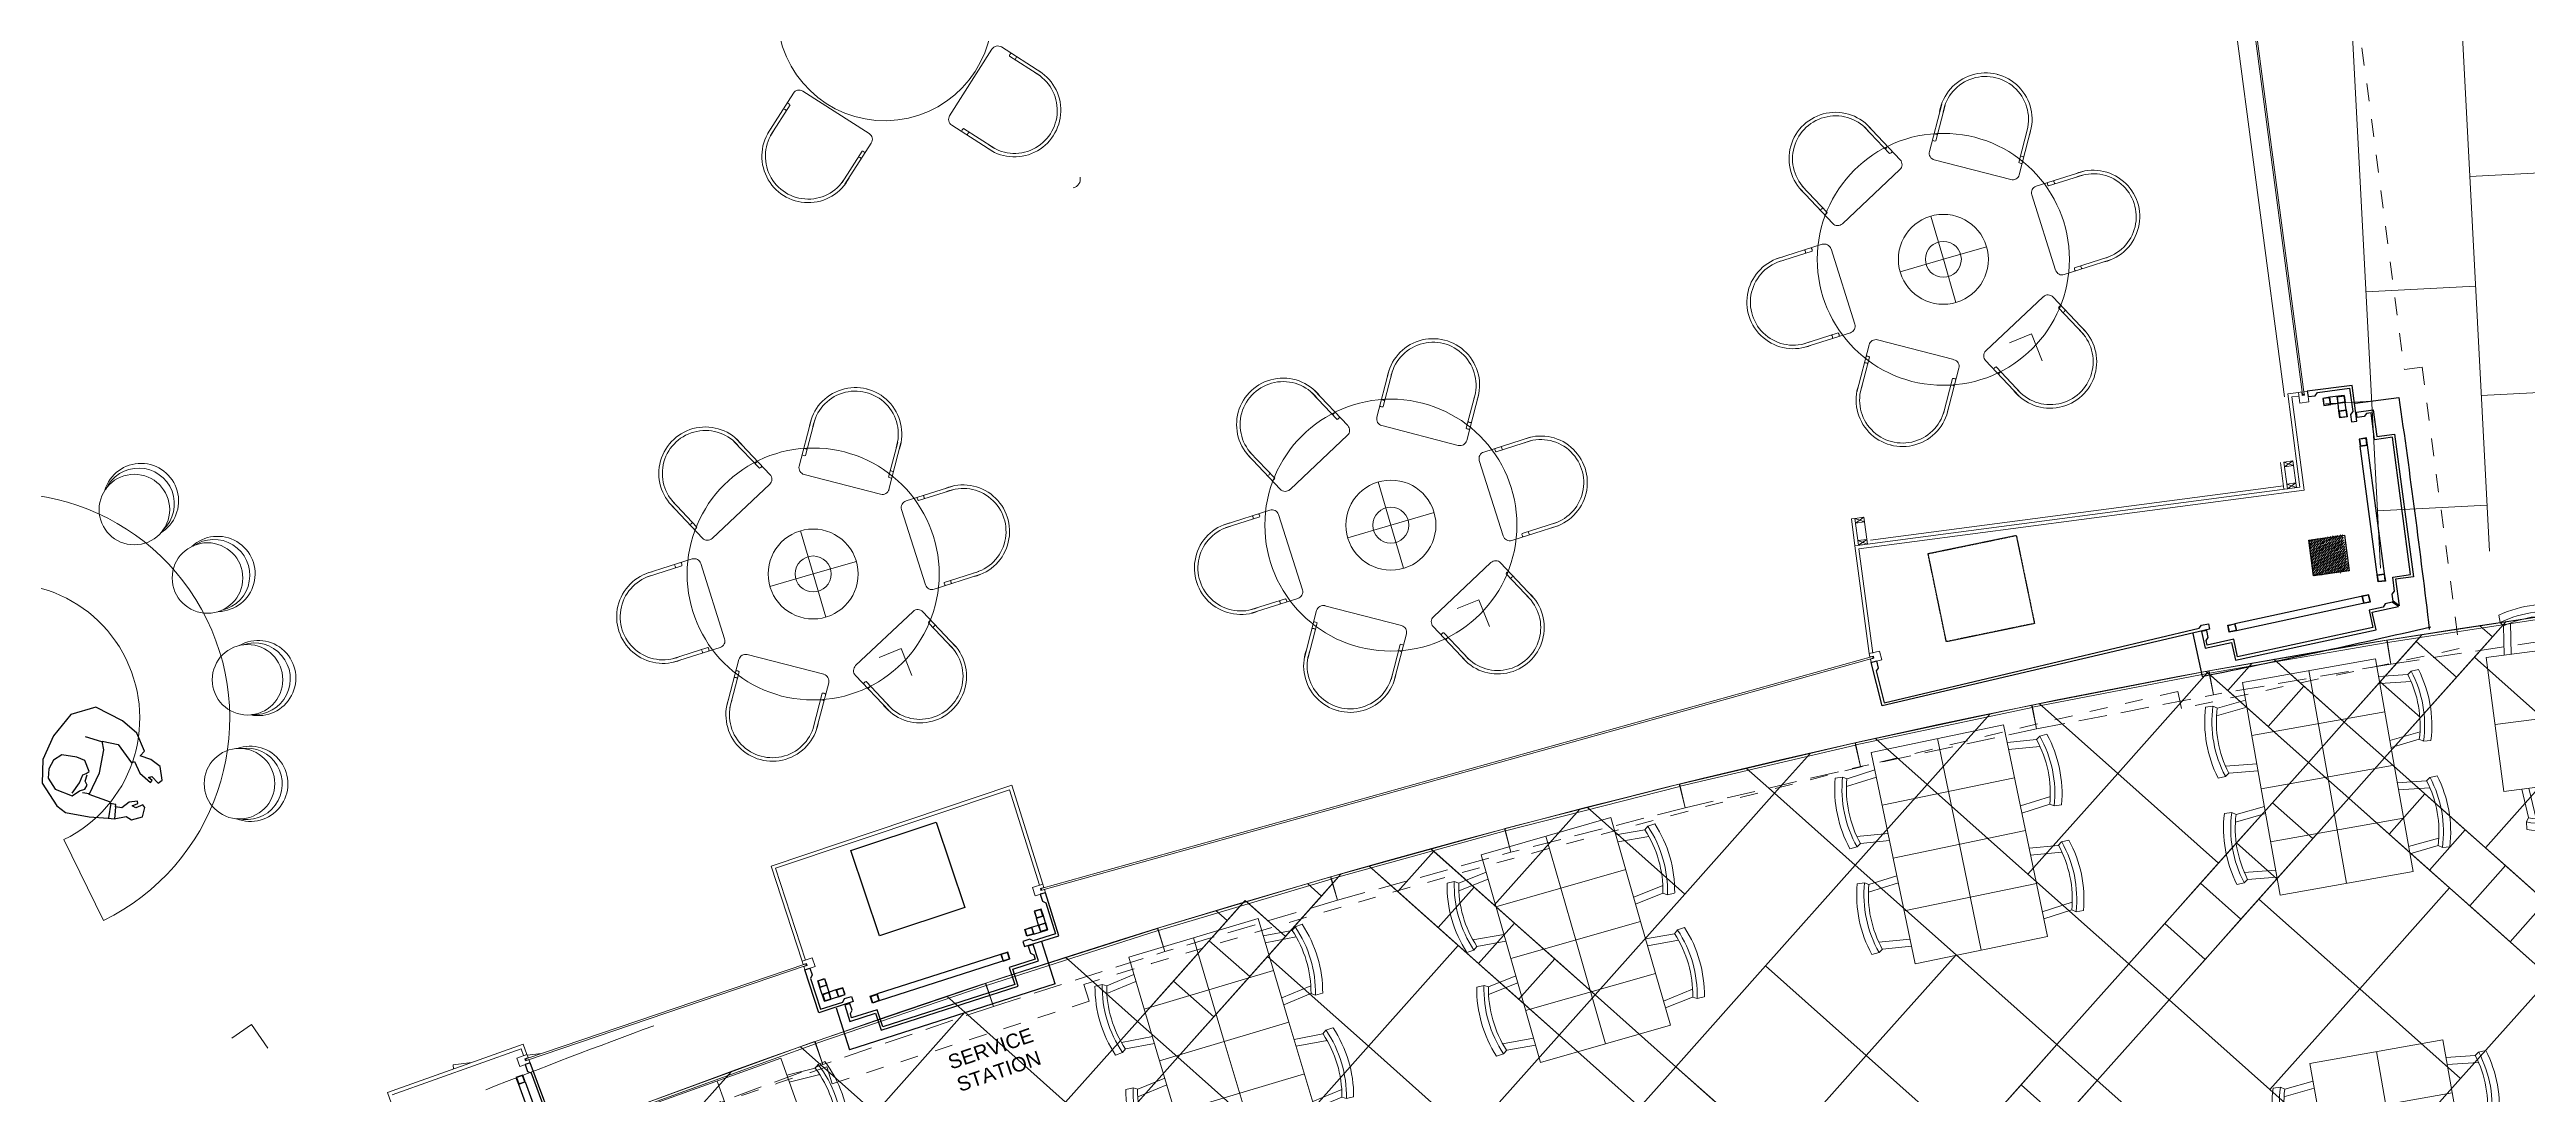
# Model space of a CAD drawing. Header units: millimetres. Extents: x 9159 to 17971, y 10368 to 13314.
# Drawn here: x 14891 to 16267, y 11231 to 11811 of the extents above; entities that cross this region are included whole.
import ezdxf

# ---------------------------------------------------------------- set-up
doc = ezdxf.new("R2010")
doc.units = ezdxf.units.MM
doc.header["$LTSCALE"] = 5
for name, pattern in [('A07 BIRINCI BODRUM KAT PLANI (-7.00)$0$HIDDEN', [0.375, 0.25, -0.125]), ('CONTINUA', [0]), ('DASHED2', [9.525, 6.35, -3.175]), ('XKITLINE02', [4, 2, -2])]:
    doc.linetypes.add(name, pattern=pattern)
doc.layers.get('DEFPOINTS').update_dxf_attribs({"linetype": 'CONTINUA'})
for name, color, linetype, lineweight in [('50 ye 50 kolonlar', 6, 'Continuous', 30), ('AKD', 1, 'Continuous', 0), ('ALCIPANEL', 94, 'Continuous', 18), ('Ar-WINDOW-GLASS', 124, 'Continuous', 5), ('AR-WINDOW-PROFILE', 154, 'Continuous', 13), ('Auto-AhsapMobilya', 34, 'Continuous', 20), ('Auto-Ince', 8, 'Continuous', 5), ('Auto-Olcu', 33, 'Continuous', 15), ('Auto-SilikCizgiler', 251, 'Continuous', 9), ('Auto-Tefris', 32, 'Continuous', 18), ('BEYAZ', 250, 'Continuous', 5), ('GOR-2', 19, 'Continuous', 0), ('GOR-4', 40, 'Continuous', 0), ('GRİ', 253, 'Continuous', 5), ('I KOLON', 7, 'Continuous', 25), ('ID-FURN FIXED', 94, 'Continuous', 5), ('kesit', 7, 'Continuous', 0), ('S-Fibrobeton', 26, 'Continuous', 25), ('S-Karkas', 48, 'Continuous', 25), ('S-Ölçü', 140, 'Continuous', 5), ('SAF_DOSEME', 147, 'Continuous', 0), ('SAF_DOSEME-TAS1', 251, 'Continuous', 0), ('SAF_DOSEME-TAS2', 35, 'Continuous', 0), ('SAF_DOSEME-TAS3', 251, 'Continuous', 0), ('SİLME  İZ', 42, 'Continuous', 0), ('TEFRIS-MOBILYA', 27, 'Continuous', 5)]:
    doc.layers.add(name, color=color, linetype=linetype, lineweight=lineweight)
for name, color, linetype in [('ELECTRICAL', 1, 'Continuous'), ('tefriş - ince', 9, 'Continuous'), ('VİTRACONT', 1, 'Continuous')]:
    doc.layers.add(name, color=color, linetype=linetype)
doc.styles.add('1-20', font='isocpeur.ttf', dxfattribs={"height": 4})
doc.dimstyles.new('ölçü 1_20', dxfattribs={"dimtxt": 4, "dimasz": 1, "dimexe": 1, "dimexo": 3, "dimtad": 1, "dimdec": 0, "dimtxsty": '1-20', "dimblk": 'ARCHTICK', "dimcen": 1.5, "dimclrd": 256, "dimclre": 256, "dimclrt": 256, "dimadec": 0, "dimazin": 0, "dimtfac": 1, "dimtdec": 0, "dimtmove": 0, "dimatfit": 3, "dimldrblk": 'ARCHTICK', "dimfxl": 1, "dimlwd": -1, "dimlwe": -1, "dimarcsym": 0})

# ---------------------------------------------------------------- blocks, each defined once
blk = doc.blocks.new('DRENAJ01')
at = {"color": 0}
blk.add_lwpolyline([(50, 0), (-50, 0), (-50, -1.25), (50, -1.25)], close=True, dxfattribs=at)
at = {"color": 252, "linetype": 'DASHED2', "ltscale": 0.5}
blk.add_lwpolyline([(50, -1.25), (50, -13.5), (-50, -13.5), (-50, -1.25)], dxfattribs=at)
blk = doc.blocks.new('SMALL TABLE 2')
at = {"layer": 'TEFRIS-MOBILYA'}
for p, q in [((-0.2, 0.6), (-0.198, 0.559)), ((-0.198, 0.559), (-0.183, 0.537)), ((0.198, 0.559), (0.183, 0.537)), ((0.2, 0.6), (0.198, 0.559)), ((-0.183, 0.537), (-0.2, 0.375)), ((-0.142, 0.549), (-0.16, 0.375)), ((0.142, 0.549), (0.16, 0.375)), ((0.183, 0.537), (0.2, 0.375)), ((-0.3, -0.375), (-0.3, 0.375)), ((-0.3, 0.375), (0.3, 0.375)), ((0.3, -0.375), (0.3, 0.375)), ((-0.3, -0.375), (0.3, -0.375)), ((-0.183, -0.537), (-0.2, -0.375)), ((-0.142, -0.549), (-0.16, -0.375)), ((0.142, -0.549), (0.16, -0.375)), ((0.183, -0.537), (0.2, -0.375)), ((-0.198, -0.559), (-0.183, -0.537)), ((0.198, -0.559), (0.183, -0.537)), ((-0.2, -0.6), (-0.198, -0.559)), ((0.2, -0.6), (0.198, -0.559))]:
    blk.add_line(p, q, dxfattribs=at)
at = {"layer": 'TEFRIS-MOBILYA', "color": 190}
for p, q in [((0, 0.375), (0, -0.375)), ((0.3, 0), (-0.3, 0))]:
    blk.add_line(p, q, dxfattribs=at)
at = {"layer": 'TEFRIS-MOBILYA'}
for centre, radius, start, end in [((0, -0.06), 0.69, 73.15, 106.8487), ((0, -0.06), 0.65, 72.2966, 107.7021), ((0, -0.06), 0.625, 72.9445, 107.0542), ((0, 0.06), 0.625, 252.9458, 287.0555), ((0, 0.06), 0.69, 253.1513, 286.85), ((0, 0.06), 0.65, 252.2979, 287.7034)]:
    blk.add_arc(centre, radius, start, end, dxfattribs=at)
blk = doc.blocks.new('kln3')
at = {"layer": 'S-Fibrobeton'}
blk.add_lwpolyline([(-4170.3, -9063), (-4169.6, -9066.3), (-4160.8, -9064.5), (-4161.4, -9061.3, 0.000641), (-4128.1, -9054.5), (-4120, -9091.9), (-4121.1, -9093.7), (-4120.3, -9097.6), (-4117.3, -9097), (-4126.9, -9053, -0.000715), (-4163.1, -9060.4), (-4162.5, -9063.3), (-4168.4, -9064.5), (-4169, -9061.6, -0.000715), (-4205.3, -9068.8), (-4195.8, -9112.8), (-4192.8, -9112.2), (-4193.7, -9108.2), (-4195.5, -9107.1), (-4203.6, -9069.6, 0.000641), (-4170.3, -9063)], format="xyb", dxfattribs=at)
at = {"layer": 'S-Karkas'}
for points in [[(-4193.8, -9072.5), (-4136, -9060.9)], [(-4135.2, -9064.9), (-4193, -9076.5)], [(-4129.8, -9090.3), (-4135.2, -9064.9)], [(-4125.9, -9089.5), (-4131.3, -9064.1)], [(-4191.5, -9102.7), (-4196.9, -9077.3)], [(-4187.6, -9101.9), (-4193, -9076.5)]]:
    blk.add_lwpolyline(points, dxfattribs=at)
for points in [[(-4135.2, -9064.9), (-4131.3, -9064.1), (-4132.1, -9060.2), (-4136, -9060.9)], [(-4135.1, -9064.6), (-4131.6, -9063.9), (-4132.2, -9060.4), (-4135.8, -9061.1)], [(-4193, -9076.5), (-4196.9, -9077.3), (-4197.7, -9073.4), (-4193.8, -9072.5)], [(-4193.2, -9076.3), (-4196.8, -9077), (-4197.5, -9073.5), (-4194, -9072.8)], [(-4129.1, -9094.2), (-4125.2, -9093.5), (-4125.9, -9089.5), (-4129.8, -9090.3)], [(-4128.9, -9094), (-4125.4, -9093.3), (-4126.1, -9089.8), (-4129.6, -9090.5)], [(-4190.8, -9106.6), (-4186.8, -9105.8), (-4187.6, -9101.9), (-4191.5, -9102.7)], [(-4190.6, -9106.4), (-4187.1, -9105.7), (-4187.8, -9102.2), (-4191.3, -9102.8)]]:
    blk.add_lwpolyline(points, close=True, dxfattribs=at)
blk = doc.blocks.new('kln2')
at = {"layer": 'S-Fibrobeton'}
blk.add_line((-2307.9, -9774.3, 0), (-2420.9, -9814.8, 0), dxfattribs=at)
blk.add_lwpolyline([(-2328.4, -9776.4), (-2331.7, -9767), (-2317.6, -9761.9), (-2320.8, -9753), (-2323.6, -9754), (-2322.3, -9757.8), (-2320.4, -9758.7), (-2319.5, -9761), (-2333.7, -9766.1), (-2330.3, -9775.5), (-2402.8, -9801.4), (-2406.2, -9792), (-2420.3, -9797.1), (-2421.1, -9794.7), (-2420.2, -9792.8), (-2421.6, -9789), (-2424.4, -9790.1), (-2421.2, -9799), (-2407.1, -9793.9), (-2403.7, -9803.4)], close=True, dxfattribs=at)
at = {"layer": 'S-Fibrobeton', "elevation": 0}
for points in [[(-2307.9, -9774.3), (-2316.1, -9751.2)], [(-2429.1, -9791.7), (-2420.9, -9814.8)]]:
    blk.add_lwpolyline(points, dxfattribs=at)
at = {"layer": 'S-Karkas', "elevation": 0}
for points in [[(-2334.9, -9757.6), (-2406.6, -9783.3)], [(-2333.5, -9761.4), (-2405.3, -9787.1)]]:
    blk.add_lwpolyline(points, dxfattribs=at)
for points in [[(-2334.9, -9757.6), (-2338.7, -9759), (-2337.3, -9762.7), (-2333.5, -9761.4)], [(-2335, -9757.9), (-2338.4, -9759.1), (-2337.2, -9762.5), (-2333.8, -9761.3)], [(-2410.4, -9784.7), (-2406.6, -9783.3), (-2405.3, -9787.1), (-2409, -9788.4)], [(-2410.1, -9784.8), (-2406.7, -9783.6), (-2405.5, -9786.9), (-2408.9, -9788.2)]]:
    blk.add_lwpolyline(points, close=True, dxfattribs=at)
blk = doc.blocks.new('asdasd')
at = {"layer": 'S-Fibrobeton'}
blk.add_lwpolyline([(-4008.7, -9129.7), (-4027.4, -9136.9), (-4018.4, -9160.3), (-4015.6, -9159.2), (-4017, -9155.5), (-4019, -9154.6), (-4025.5, -9137.8), (-4013.3, -9133.1), (-4011.4, -9134), (-4007.6, -9132.5)], close=True, dxfattribs=at)
at = {"layer": 'S-Karkas'}
for points in [[(-4013.4, -9136.9), (-4020.9, -9139.8), (-4018.1, -9147.3)], [(-4012, -9140.7), (-4015.8, -9142.1), (-4014.3, -9145.9)]]:
    blk.add_lwpolyline(points, dxfattribs=at)
for points in [[(-4020.9, -9139.8), (-4017.2, -9138.4), (-4015.8, -9142.1), (-4019.5, -9143.5)], [(-4020.7, -9139.9), (-4017.3, -9138.6), (-4016, -9142), (-4019.4, -9143.3)], [(-4018.1, -9147.3), (-4016.6, -9151), (-4012.9, -9149.6), (-4014.3, -9145.9)], [(-4017.8, -9147.4), (-4016.5, -9150.8), (-4013.1, -9149.5), (-4014.4, -9146.1)], [(-4013.4, -9136.9), (-4009.7, -9135.5), (-4008.3, -9139.2), (-4012, -9140.7)], [(-4013.2, -9137), (-4009.8, -9135.7), (-4008.5, -9139.1), (-4011.9, -9140.4)]]:
    blk.add_lwpolyline(points, close=True, dxfattribs=at)
blk = doc.blocks.new('A$C6F62438A')
at = {"layer": 'I KOLON', "linetype": 'ByBlock', "ltscale": 0.2}
h = blk.add_hatch(dxfattribs=at)
h.set_pattern_fill('ANSI36', color=0, scale=0.003, angle=-1.4967)
h.set_pattern_definition([(43.50327750082, (-539004.474258, -4528950.979241), (0.005533455126696, 0.018383517778797), [0.0238125, -0.0047625, 0, -0.0047625])])
h.paths.add_polyline_path([(0, -0.001), (0.005, 0.199), (0.205, 0.194), (0.2, -0.006)])
at = {"color": 5, "linetype": 'ByBlock', "ltscale": 0.2}
blk.add_line((0.15, -0.008), (0.15, -0.009), dxfattribs=at)
at = {"layer": 'I KOLON', "color": 0, "linetype": 'ByBlock', "ltscale": 0.2}
for p, q in [((0, -0.001), (0.005, 0.199)), ((0.005, 0.199), (0.205, 0.194)), ((0.205, 0.194), (0.2, -0.006)), ((0, 0), (0.001, 0.025)), ((0.2, -0.006), (0, -0.001))]:
    blk.add_line(p, q, dxfattribs=at)
blk = doc.blocks.new('ks1')
at = {"layer": 'S-Fibrobeton'}
blk.add_lwpolyline([(-2548.6, -9987.3), (-2552.7, -9986.3), (-2556.1, -9988.4), (-2556.6, -9990.4), (-2563.3, -9994.5), (-2558.2, -10003), (-2624.1, -10042.9), (-2629.2, -10034.3), (-2642.1, -10042.1), (-2643.4, -10039.9), (-2642.9, -10037.9), (-2644.9, -10034.5), (-2647.5, -10036), (-2642.6, -10044.1), (-2629.7, -10036.4), (-2624.6, -10044.9), (-2556.1, -10003.6), (-2561.3, -9995)], close=True, dxfattribs=at)
blk.add_lwpolyline([(-2651.8, -10038.6), (-2639.1, -10059.5, 0.006303), (-2527.9, -9992.2)], format="xyb", dxfattribs=at)
at = {"layer": 'S-Karkas'}
for points in [[(-2566.2, -9986.5), (-2631.4, -10025.9)], [(-2564.1, -9989.9), (-2629.3, -10029.3)]]:
    blk.add_lwpolyline(points, dxfattribs=at)
for points in [[(-2566.2, -9986.5), (-2569.6, -9988.5), (-2567.6, -9991.9), (-2564.1, -9989.9)], [(-2566.3, -9986.7), (-2569.4, -9988.6), (-2567.5, -9991.7), (-2564.4, -9989.8)], [(-2634.8, -10027.9), (-2631.4, -10025.9), (-2629.3, -10029.3), (-2632.8, -10031.4)], [(-2634.6, -10028), (-2631.5, -10026.1), (-2629.6, -10029.2), (-2632.7, -10031.1)]]:
    blk.add_lwpolyline(points, close=True, dxfattribs=at)
blk = doc.blocks.new('_ArchTick')
at = {"color": 0, "linetype": 'ByBlock', "const_width": 0.15}
blk.add_lwpolyline([(-0.5, -0.5), (0.5, 0.5)], dxfattribs=at)
blk = doc.blocks.new('*D12')
at = {"layer": 'Auto-Olcu'}
for p, q in [((134009.2, -64288.7), (134010.6, -64296.8)), ((134017.3, -64287.3), (134018.7, -64295.4)), ((134010.4, -64295.8), (134018.5, -64294.5))]:
    blk.add_line(p, q, dxfattribs=at)
at = {"layer": 'DEFPOINTS', "color": 0}
for p in [(134008.7, -64285.8), (134016.8, -64284.4), (134018.5, -64294.5)]:
    blk.add_point(p, dxfattribs=at)
at = {"layer": 'Auto-Olcu'}
for p, rotation in [((134010.4, -64295.8), 189.8434096772891), ((134018.5, -64294.5), 9.843409677289099)]:
    blk.add_blockref('_ArchTick', p, dxfattribs=dict(at, rotation=rotation))
at = {"layer": 'Auto-Olcu', "insert": (134014, -64292.6), "char_height": 4, "attachment_point": 5, "rotation": 9.8434, "style": '1-20'}
blk.add_mtext('8', dxfattribs=at)
blk = doc.blocks.new('*D14')
at = {"layer": 'Auto-Olcu'}
for p, q in [((134000.8, -64289.5), (134001.5, -64297.6)), ((134009, -64288.7), (134009.7, -64296.9)), ((134009.6, -64295.9), (134001.5, -64296.7))]:
    blk.add_line(p, q, dxfattribs=at)
at = {"layer": 'DEFPOINTS', "color": 0}
for p in [(134000.5, -64286.5), (134008.7, -64285.8), (134001.5, -64296.7)]:
    blk.add_point(p, dxfattribs=at)
at = {"layer": 'Auto-Olcu'}
for p, rotation in [((134001.5, -64296.7), 185.10656757201), ((134009.6, -64295.9), 5.106567572009988)]:
    blk.add_blockref('_ArchTick', p, dxfattribs=dict(at, rotation=rotation))
at = {"layer": 'Auto-Olcu', "insert": (134005.3, -64293.7), "char_height": 4, "attachment_point": 5, "rotation": 5.1066, "style": '1-20'}
blk.add_mtext('8', dxfattribs=at)
blk = doc.blocks.new('RT2')
at = {"layer": 'Auto-Tefris'}
for p, q in [((142.9, -17093.6), (115, -17118.6)), ((137.9, -17101.6), (116.8, -17120.5)), ((190.6, -17139), (150.3, -17094)), ((162.7, -17171), (190.2, -17146.5)), ((114.3, -17166.7), (114.4, -17166.8)), ((114.4, -17166.8), (114.3, -17166.7)), ((161.1, -17169), (181.7, -17150.5))]:
    blk.add_line(p, q, dxfattribs=at)
for centre, radius, start, end in [((146.4, -17097.5), 5.25, 41.8311, 131.8311), ((131.5, -17105.6), 2.58, 11.2162, 72.446), ((135.4, -17102.1), 2.58, 11.2162, 72.446), ((140.8, -17143), 35.6, 127.0222, 315.6258), ((140.8, -17143), 32.9, 127.0222, 315.6258), ((186.7, -17142.6), 5.25, 311.8311, 41.8311), ((177, -17156.5), 2.58, 11.2162, 72.446), ((180.9, -17153), 2.58, 11.2162, 72.446)]:
    blk.add_arc(centre, radius, start, end, dxfattribs=at)
blk = doc.blocks.new('uiui7')
at = {"layer": 'Auto-Tefris', "ltscale": 2}
blk.add_circle((-34132.6, 62108.2), 19.6, dxfattribs=at)
for centre, radius, start, end in [((-34132.2, 62114.2), 20.9, 335.1027, 197.0594), ((-34132.4, 62112.1, 16.6), 19.9, 346.944, 189.5777)]:
    blk.add_arc(centre, radius, start, end, dxfattribs=at)
blk = doc.blocks.new('KŞKLŞ')
at = {"layer": 'tefriş - ince'}
for p, q in [((25380.3, -39883.6), (25375.6, -39887.7)), ((25383.9, -39884.1), (25380.3, -39883.6)), ((25389.3, -39880), (25383.9, -39884.1)), ((25391.5, -39886.4), (25389.1, -39879.8)), ((25392.5, -39879), (25389.3, -39880)), ((25402.3, -39875.1), (25392.5, -39879)), ((25394.7, -39887), (25392.5, -39879.2)), ((25415.3, -39871.6), (25402.3, -39875.1)), ((25415.8, -39881.6), (25413.4, -39885.8)), ((25416.6, -39882.9), (25415.2, -39889.8)), ((25421.1, -39872.8), (25415.3, -39871.6)), ((25426, -39880.8), (25415.8, -39881.6)), ((25433.9, -39880.8), (25421.1, -39872.8)), ((25432.1, -39884.7), (25426, -39880.8)), ((25434.1, -39889.5), (25432.1, -39884.7)), ((25439.3, -39892.8), (25433.9, -39880.8)), ((25375.6, -39887.7), (25376.6, -39893.1)), ((25376.6, -39893.1), (25378.3, -39893.9)), ((25378.3, -39893.9), (25381.1, -39890.7)), ((25381.1, -39890.7), (25383.4, -39890.8)), ((25383.4, -39890.8), (25381.1, -39893.4)), ((25381.1, -39893.4), (25381.8, -39894.5)), ((25381.8, -39894.5), (25385.8, -39891.9)), ((25385.8, -39891.9), (25388.1, -39887.4)), ((25388.1, -39887.4), (25391.5, -39886.4)), ((25391.5, -39886.4), (25391.9, -39887.6)), ((25391.9, -39887.6), (25394.9, -39886.8)), ((25394.9, -39886.8), (25395.1, -39887.5)), ((25395.1, -39887.5), (25407.6, -39886.3)), ((25407.6, -39886.3), (25407.7, -39899.6)), ((25407.8, -39886.5), (25411.3, -39885.5)), ((25411.1, -39887.8), (25410.9, -39890.5)), ((25410.9, -39890.5), (25412.9, -39891.9)), ((25413.4, -39885.8), (25411.1, -39887.8)), ((25412.9, -39891.9), (25413.3, -39895.6)), ((25414.1, -39896.1), (25413.1, -39897.9)), ((25413.1, -39897.9), (25417.9, -39902.3)), ((25415.5, -39894.7), (25414.1, -39896.1)), ((25415.2, -39889.8), (25415.5, -39894.7)), ((25430.8, -39899.6), (25433.7, -39894.9)), ((25433.7, -39894.9), (25434.1, -39889.5)), ((25439.6, -39907.2), (25439.3, -39892.8)), ((25375.7, -39908.5), (25374.5, -39910.9)), ((25374.5, -39910.9), (25378.7, -39917.2)), ((25380.5, -39910.3), (25375.7, -39908.5)), ((25379.7, -39906.9), (25379.3, -39908.3)), ((25379.3, -39908.3), (25382, -39909)), ((25387.3, -39909.1), (25379.7, -39906.9)), ((25382, -39909), (25380.5, -39910.3)), ((25392.7, -39913.6), (25387.3, -39909.1)), ((25393.9, -39912.2), (25392.7, -39913.6)), ((25405.1, -39918.3), (25393.9, -39912.2)), ((25407.7, -39899.6), (25411, -39912.1)), ((25411, -39912.1), (25413.9, -39916)), ((25417.9, -39902.3), (25422.8, -39902)), ((25422.8, -39902), (25430.8, -39899.6)), ((25435.9, -39922), (25439.6, -39907.2)), ((25378.7, -39917.2), (25385, -39918.5)), ((25385, -39918.5), (25391.3, -39917.9)), ((25391.3, -39917.9), (25390.3, -39921.2)), ((25390.3, -39921.2), (25398.4, -39928.4)), ((25413.9, -39916), (25405.1, -39918.3)), ((25413.9, -39915.7), (25423.2, -39914.3)), ((25425.1, -39931.6), (25435.9, -39922)), ((25398.4, -39928.4), (25408.6, -39931.2)), ((25408.6, -39931.2), (25425.1, -39931.6))]:
    blk.add_line(p, q, dxfattribs=at)
blk = doc.blocks.new('y')
at = {"layer": 'Auto-SilikCizgiler'}
h = blk.add_hatch(dxfattribs=at)
h.set_pattern_fill('ANSI37', color=256, scale=0.5, angle=182.7381, style=0)
h.set_pattern_definition([(227.738147, (127670.2353, -65759.9052), (1.17487543, -1.0676254), []), (317.738147, (127670.2353, -65759.9052), (1.0676254, 1.17487543), [])])
h.paths.add_polyline_path([(133936.5, -64259.2), (133933.8, -64262.2, -0.183439), (133899.9, -64202.3), (133904, -64202.1, 0.182771)])
h.paths.add_polyline_path([(134000.3, -64280.5), (134000.5, -64284.5, -0.187451), (133933.8, -64262.2), (133936.5, -64259.2, 0.186958)])
h.paths.add_polyline_path([(134000.5, -64284.5), (134000.3, -64280.5, 0.186958), (134061.7, -64253.3), (134064.7, -64255.9, -0.187451)])
h.paths.add_polyline_path([(134064.7, -64255.9), (134061.7, -64253.3, 0.182771), (134088.6, -64193.2), (134092.7, -64193, -0.183439)])
at = {"layer": 'Auto-AhsapMobilya'}
blk.add_arc((133931.1, -64336.4), 5, 0.0046, 90.0046, dxfattribs=at)
at = {"layer": 'Auto-Ince'}
for p, q in [((133901, -64208.1), (133897.1, -64209)), ((134090.9, -64206.9), (134094.8, -64207.7)), ((134092.1, -64199), (134096.1, -64199.4)), ((133903, -64215.9), (133899.2, -64217)), ((134086.4, -64222.3), (134090.1, -64223.7)), ((134086.5, -64220.3), (134090.2, -64221.8)), ((134089, -64214.7), (134092.8, -64215.8)), ((133905.7, -64223.4), (133902, -64224.9)), ((133909, -64230.8), (133905.4, -64232.5)), ((134083.2, -64229.6), (134086.8, -64231.4)), ((133912.8, -64237.8), (133909.4, -64239.9)), ((133917.2, -64244.5), (133914, -64246.8)), ((134070.2, -64249.8), (134073.3, -64252.4)), ((134075.1, -64243.5), (134078.4, -64245.8)), ((134079.5, -64236.7), (134082.9, -64238.7)), ((133922.2, -64250.8), (133919.2, -64253.4)), ((133927.7, -64256.6), (133924.9, -64259.5)), ((133933.6, -64262), (133931, -64265.1)), ((134059, -64261.2), (134061.6, -64264.3)), ((134064.8, -64255.7), (134067.7, -64258.6)), ((133940, -64266.9), (133937.7, -64270.2)), ((133946.7, -64271.2), (133944.7, -64274.7)), ((133953.8, -64275), (133952, -64278.6)), ((134031.7, -64277.7), (134033.1, -64281.5)), ((134039, -64274.5), (134040.8, -64278.1)), ((134046, -64270.6), (134048.1, -64274)), ((134052.7, -64266.2), (134055, -64269.4)), ((133961.1, -64278.2), (133959.7, -64281.9)), ((133968.7, -64280.7), (133967.6, -64284.6)), ((133976.5, -64282.7), (133975.7, -64286.6)), ((133984.4, -64283.9), (133984, -64287.9)), ((133992.4, -64284.5), (133992.3, -64288.5)), ((134000.5, -64284.5), (134000.6, -64288.5)), ((134008.4, -64283.8), (134009, -64287.7)), ((134016.3, -64282.4), (134017.2, -64286.3)), ((134024.1, -64280.4), (134025.3, -64284.2))]:
    blk.add_line(p, q, dxfattribs=at)
blk.add_arc((133995.8, -64187.6), 97, 188.6917, 356.7846, dxfattribs=at)
at = {"layer": 'Auto-Tefris'}
for p, q in [((134064.7, -64255.9), (134057.2, -64249.2)), ((133933.8, -64262.2), (133940.6, -64254.8)), ((134000.5, -64284.5), (134000, -64274.5))]:
    blk.add_line(p, q, dxfattribs=at)
for points in [[(134040.6, -64191.5), (134100.8, -64188.6)], [(134080.4, -64189.6), (134080.6, -64193.6)], [(134096.7, -64192.9), (134080.6, -64193.6)], [(133891.4, -64198.7), (133951.6, -64195.8)], [(133895.9, -64202.5), (133912, -64201.7)], [(133911.8, -64197.7), (133912, -64201.7)]]:
    blk.add_lwpolyline(points, dxfattribs=at)
for radius, start, end in [(105, 186.0473, 359.429), (101, 188.4551, 357.0212), (93, 188.9487, 356.5276), (87, 189.3789, 356.0974), (45, 190.4788, 354.9975)]:
    blk.add_arc((133995.8, -64187.6), radius, start, end, dxfattribs=at)
at = {"layer": 'ELECTRICAL', "lineweight": 0}
blk.add_circle((133995.8, -64175.4), 60, dxfattribs=at)
at = {"layer": 'TEFRIS-MOBILYA'}
blk.add_line((134137.5, -64319.7, -30.4), (134137.9, -64322.6, -30.4), dxfattribs=at)
at = {"layer": 'VİTRACONT', "lineweight": 50, "yscale": 0.7260000000000043, "zscale": 0.7260000000000043}
for p, xscale, rotation in [((146357.2, -63303.4), 0.7260000000000043, 273.2306241352867), ((121634.4, -63303.4), -0.7260000000000043, 86.76937586471338)]:
    blk.add_blockref('RT2', p, dxfattribs=dict(at, xscale=xscale, rotation=rotation))
at = {"layer": 'Auto-Olcu'}
for p2, distance, picture, middle in [((134000.5, -64286.5), 10.2, '*D14', (134005.3, -64293.7)), ((134016.8, -64284.4), -10.2, '*D12', (134014, -64292.6))]:
    dim = blk.add_aligned_dim(p1=(134008.7, -64285.8), p2=p2, distance=distance, dimstyle='ölçü 1_20', dxfattribs=at)
    dim.commit()
    dim.dimension.update_dxf_attribs({"geometry": picture, "text_midpoint": middle})
blk.add_aligned_dim(p1=(134016.8, -64284.4), p2=(134024.7, -64282.3), distance=-10.2, dimstyle='ölçü 1_20', dxfattribs=at).render()

msp = doc.modelspace()

# ---------------------------------------------------------------- linework, layer by layer
at = {"layer": '50 ye 50 kolonlar', "color": 6, "linetype": 'A07 BIRINCI BODRUM KAT PLANI (-7.00)$0$HIDDEN', "ltscale": 0.2}
msp.add_lwpolyline([(15934.84, 11531.11), (15983.81, 11541.23), (15993.93, 11492.27), (15944.96, 11482.14)], close=True, dxfattribs=at)
at = {"layer": '50 ye 50 kolonlar', "color": 6}
msp.add_lwpolyline([(15336.54, 11366.07), (15383.95, 11381.97), (15399.85, 11334.56), (15352.44, 11318.66)], close=True, dxfattribs=at)
msp.add_lwpolyline([(15336.54, 11366.07), (15383.95, 11381.97), (15399.85, 11334.56), (15352.44, 11318.66)], close=True, dxfattribs=at)
at = {"layer": 'AKD'}
msp.add_lwpolyline([(15164.58, 11253.42), (15156.75, 11252.38)], dxfattribs=at)
at = {"layer": 'ALCIPANEL'}
for p, q in [((16140.53, 11620.67), (16134.58, 11619.88)), ((16134.58, 11619.88), (16141.4, 11568.03)), ((16140.79, 11618.68), (16136.82, 11618.16)), ((16136.82, 11618.16), (16143.65, 11566.31)), ((16141.4, 11568.03), (15894.18, 11535.49)), ((16143.65, 11566.31), (15896.43, 11533.76)), ((15894.18, 11535.49), (15902.08, 11475.54)), ((15896.43, 11533.76), (15904.06, 11475.8)), ((15425.95, 11402.38), (15292.14, 11357.51)), ((15424.65, 11399.84), (15294.66, 11356.24)), ((15424.65, 11399.84), (15441.17, 11346.85)), ((15425.95, 11402.38), (15443.08, 11347.45)), ((15292.14, 11357.51), (15309.36, 11304.58)), ((15294.66, 11356.24), (15311.26, 11305.2)), ((15154.55, 11258.53), (15079.19, 11231.68)), ((15153.34, 11255.97), (15081.74, 11230.46)), ((15154.68, 11252.2), (15153.34, 11255.97)), ((15156.57, 11252.88), (15154.55, 11258.53)), ((15081.2, 11226.02), (15079.19, 11231.68))]:
    msp.add_line(p, q, dxfattribs=at)
at = {"layer": 'Ar-WINDOW-GLASS'}
for p, q in [((16142.7, 11619.44), (16081.6, 12083.67)), ((16082.59, 12083.8), (16143.7, 11619.57)), ((16132.79, 11618.14), (16072.6, 12075.43)), ((16143.7, 11619.57), (16142.7, 11619.44)), ((15904.02, 11473.94), (15442.24, 11345.08)), ((15442.54, 11344.12), (15904.26, 11472.97)), ((15904.26, 11472.97), (15904.02, 11473.94)), ((15442.24, 11345.08), (15442.54, 11344.12)), ((15311.41, 11303.14), (15155.87, 11250.46)), ((15156.22, 11249.53), (15311.73, 11302.19)), ((15311.41, 11303.14), (15311.73, 11302.19)), ((15156.22, 11249.53), (15155.87, 11250.46))]:
    msp.add_line(p, q, dxfattribs=at)
at = {"layer": 'AR-WINDOW-PROFILE'}
for p, q in [((16143.86, 11619.09), (16142.67, 11618.93)), ((15443.08, 11347.45), (15437.35, 11345.66))]:
    msp.add_line(p, q, dxfattribs=at)
for points in [[(16146.27, 11615.37), (16145.48, 11621.32), (16143.6, 11621.07), (16143.86, 11619.09), (16142.67, 11618.93), (16142.41, 11620.92), (16140.53, 11620.67), (16141.31, 11614.72), (16146.27, 11615.37)], [(15907.9, 11476.98), (15902.08, 11475.54), (15902.53, 11473.69), (15904.47, 11474.17), (15904.76, 11473.01), (15902.82, 11472.53), (15903.28, 11470.68), (15909.1, 11472.13), (15907.9, 11476.98)], [(15438.84, 11340.89), (15444.56, 11342.68), (15444, 11344.49), (15442.09, 11343.89), (15441.73, 11345.04), (15443.64, 11345.64), (15443.08, 11347.45), (15437.35, 11345.66), (15438.84, 11340.89)], [(15316.61, 11301.68), (15310.9, 11299.83), (15310.32, 11301.64), (15312.22, 11302.25), (15311.85, 11303.39), (15309.94, 11302.78), (15309.36, 11304.58), (15315.06, 11306.44), (15316.61, 11301.68)], [(15150.95, 11250.78), (15156.57, 11252.88), (15157.23, 11251.1), (15155.36, 11250.4), (15155.78, 11249.27), (15157.65, 11249.97), (15158.32, 11248.19), (15152.7, 11246.09), (15150.95, 11250.78)]]:
    msp.add_lwpolyline(points, close=True, dxfattribs=at)
at = {"layer": 'Auto-AhsapMobilya', "extrusion": (0.086554, 0.001626, 0.996246)}
msp.add_arc((11446.77, -15629.11, 1227.65), 5, 191.40781, 281.40781, dxfattribs=at)
at = {"layer": 'Auto-Tefris', "ltscale": 2}
msp.add_line((14899.41, 11372.23, -0.31), (14921.37, 11327.3, -0.31), dxfattribs=at)
at = {"layer": 'Auto-Tefris', "ltscale": 2, "elevation": -0.31}
for points in [[(14921.37, 11327.3, 0.9997839), (14811.64, 11551.94), (14796.03, 11544.31)], [(14899.41, 11372.23, 0.9997839), (14833.58, 11507.01), (14782.04, 11481.83), (14782.04, 11481.83)]]:
    msp.add_lwpolyline(points, format="xyb", dxfattribs=at)
at = {"layer": 'BEYAZ', "elevation": -53.01}
msp.add_lwpolyline([(15980.01, 11648.3), (15992.2, 11653.15), (15998.11, 11638.29)], dxfattribs=at)
at = {"layer": 'BEYAZ'}
for points in [[(15673.16, 11500.62), (15685.34, 11505.47), (15691.26, 11490.6)], [(15352.24, 11473.46), (15364.43, 11478.3), (15370.35, 11463.44)], [(14992.69, 11261.9), (15003.48, 11269.37), (15012.59, 11256.22)]]:
    msp.add_lwpolyline(points, dxfattribs=at)
at = {"layer": 'GOR-2'}
msp.add_lwpolyline([(15133.66, 11233.22, -0.0048185), (15227.01, 11268.79)], format="xyb", dxfattribs=at)
at = {"layer": 'GRİ'}
for points in [[(15115.83, 11244.73), (15115.54, 11246.96), (15125.92, 11248.33)], [(15164.58, 11253.42), (15156.75, 11252.38)], [(15156.75, 11252.38), (15164.58, 11253.42)]]:
    msp.add_lwpolyline(points, dxfattribs=at)
at = {"layer": 'ID-FURN FIXED', "ltscale": 2}
for p, q in [((16130.52, 11581.73), (16132.48, 11566.85)), ((16132.5, 11581.99), (16134.46, 11567.11)), ((16137.8, 11580.06), (16139.08, 11570.35)), ((16132.22, 11568.84), (15902.85, 11538.64)), ((15892.23, 11550.36), (15894.18, 11535.49)), ((15894.21, 11550.62), (15896.17, 11535.75)), ((15899.17, 11551.27), (15901.12, 11536.4))]:
    msp.add_line(p, q, dxfattribs=at)
at = {"layer": 'ID-FURN FIXED', "color": 8, "ltscale": 2}
for p, q in [((16137.8, 11580.06), (16132.5, 11581.99)), ((16132.84, 11579.41), (16137.46, 11582.64)), ((16139.42, 11567.77), (16134.12, 11569.69)), ((16134.46, 11567.11), (16139.08, 11570.35)), ((15899.51, 11548.69), (15894.21, 11550.62)), ((15894.55, 11548.04), (15899.17, 11551.27)), ((15901.12, 11536.4), (15895.83, 11538.32)), ((15896.17, 11535.75), (15900.78, 11538.98))]:
    msp.add_line(p, q, dxfattribs=at)
at = {"layer": 'ID-FURN FIXED', "ltscale": 2}
for points in [[(16132.84, 11579.41), (16132.5, 11581.99), (16137.46, 11582.64), (16137.8, 11580.06)], [(16134.46, 11567.11), (16134.12, 11569.69), (16139.08, 11570.35), (16139.42, 11567.77)], [(15894.55, 11548.04), (15894.21, 11550.62), (15899.17, 11551.27), (15899.51, 11548.69)], [(15896.17, 11535.75), (15895.83, 11538.32), (15900.78, 11538.98), (15901.12, 11536.4)]]:
    msp.add_lwpolyline(points, close=True, dxfattribs=at)
at = {"layer": 'kesit'}
for p, q in [((15943.3, 11694.62, -0.04), (15936.28, 11718.62, -0.04)), ((15943.3, 11694.62, -0.04), (15919.3, 11687.6, -0.04)), ((15943.3, 11694.62, -0.04), (15967.29, 11701.64, -0.04)), ((15943.3, 11694.62, -0.04), (15950.32, 11670.63, -0.04)), ((15636.44, 11546.94, 52.96), (15629.42, 11570.94, 52.96)), ((15315.53, 11519.78, 52.96), (15308.51, 11543.77, 52.96)), ((15636.44, 11546.94, 52.96), (15612.45, 11539.92, 52.96)), ((15636.44, 11546.94, 52.96), (15660.43, 11553.96, 52.96)), ((15636.44, 11546.94, 52.96), (15643.46, 11522.95, 52.96)), ((15892.23, 11550.36), (15894.21, 11550.62)), ((15315.53, 11519.78, 52.96), (15291.53, 11512.76, 52.96)), ((15315.53, 11519.78, 52.96), (15339.52, 11526.8, 52.96)), ((15315.53, 11519.78, 52.96), (15322.55, 11495.78, 52.96))]:
    msp.add_line(p, q, dxfattribs=at)
for centre, radius in [((15943.3, 11694.62, -0.04), 70), ((15943.3, 11694.62, -0.04), 25), ((15943.3, 11694.62, -0.04), 10), ((15636.44, 11546.94, 52.96), 70), ((15315.53, 11519.78, 52.96), 70), ((15636.44, 11546.94, 52.96), 25), ((15636.44, 11546.94, 52.96), 10), ((15315.53, 11519.78, 52.96), 25), ((15315.53, 11519.78, 52.96), 10)]:
    msp.add_circle(centre, radius, dxfattribs=at)
at = {"layer": 'S-Fibrobeton'}
msp.add_lwpolyline([(16091.11, 11489.21), (15909.27, 11446.45), (15903.28, 11470.68), (15906.18, 11471.53), (15907.15, 11467.54), (15906, 11465.91), (15910.39, 11448.19), (16085.43, 11489.66), (16086.61, 11491.4), (16090.54, 11492.15)], close=True, dxfattribs=at)
at = {"layer": 'SAF_DOSEME', "elevation": 0}
msp.add_lwpolyline([(14060.53, 10608.73, -0.142512), (16744.25, 11542.34)], format="xyb", dxfattribs=at)
at = {"layer": 'SAF_DOSEME'}
msp.add_lwpolyline([(14060.53, 10608.73, -0.142512), (16744.25, 11542.34)], format="xyb", dxfattribs=at)
msp.add_arc((17006.91, 6463.27), 5085.86, 92.96032, 125.4032, dxfattribs=at)
msp.add_arc((17006.91, 6463.27), 5085.86, 92.96032, 125.4032, dxfattribs=at)
at = {"layer": 'SAF_DOSEME-TAS1'}
for points in [[(16318.77, 11502.36), (16344.18, 11479.74), (16294.3, 11423.73), (16238.29, 11473.6), (16255.89, 11493.37)], [(16241.14, 11491.15), (16248.26, 11484.8), (16228.31, 11462.4), (16205.91, 11482.35), (16209.34, 11486.2)], [(16255.89, 11493.37), (16248.26, 11484.8), (16241.14, 11491.15)], [(16209.34, 11486.2), (16166.01, 11437.54), (16126.84, 11472.41)], [(15996.61, 11447.77), (16040.17, 11408.99), (16090.04, 11465), (16089.3, 11465.66)], [(16089.3, 11465.66), (16101.25, 11455.03), (16114.83, 11470.28)], [(16114.83, 11470.28), (16101.25, 11455.03), (16123.65, 11435.08), (16143.6, 11457.48), (16126.84, 11472.41)], [(15969.28, 11442.15), (15934.28, 11402.85), (15990.3, 11352.98), (16040.17, 11408.99), (15996.61, 11447.77)], [(15833.8, 11411.98), (15849.57, 11397.94), (15799.7, 11341.92), (15745.47, 11390.21)], [(15741.32, 11389.15), (15693.81, 11335.78), (15658.59, 11367.14)], [(15745.47, 11390.21), (15799.7, 11341.92), (15749.82, 11285.91), (15693.81, 11335.78), (15741.32, 11389.15)], [(15624.23, 11357.57), (15640.25, 11343.3), (15660.2, 11365.71), (15658.59, 11367.14)], [(15608.91, 11353.21), (15567.97, 11307.24), (15623.99, 11257.36), (15673.86, 11313.38), (15624.23, 11357.57)], [(15590.09, 11347.8), (15597.9, 11340.85), (15608.91, 11353.21)], [(15539.29, 11332.77), (15545.57, 11327.19), (15554.63, 11337.37)], [(15556.17, 11337.83), (15577.95, 11318.44), (15597.9, 11340.85), (15590.09, 11347.8)], [(15455.69, 11306.79), (15495.69, 11271.17), (15545.57, 11327.19), (15539.29, 11332.77)], [(15389.74, 11285.17), (15399.78, 11276.24), (15349.9, 11220.22), (15308.44, 11257.14)], [(15308.44, 11257.14), (15349.9, 11220.22), (15300.03, 11164.21), (15244.02, 11214.08), (15270.1, 11243.38)]]:
    msp.add_lwpolyline(points, dxfattribs=at)
for points in [[(16205.91, 11482.35), (16228.31, 11462.4), (16208.36, 11439.99), (16185.96, 11459.94)], [(16040.17, 11408.99), (16096.18, 11359.12), (16146.06, 11415.13), (16090.04, 11465)], [(16238.29, 11473.6), (16294.3, 11423.73), (16244.43, 11367.71), (16188.41, 11417.59)], [(16123.65, 11435.08), (16146.06, 11415.13), (16166.01, 11437.54), (16143.6, 11457.48)], [(16185.96, 11459.94), (16208.36, 11439.99), (16188.41, 11417.59), (16166.01, 11437.54)], [(16294.3, 11423.73), (16350.32, 11373.85), (16300.44, 11317.84), (16244.43, 11367.71)], [(15990.3, 11352.98), (16046.31, 11303.1), (16096.18, 11359.12), (16040.17, 11408.99)], [(16126.11, 11392.72), (16148.51, 11372.77), (16168.46, 11395.18), (16146.06, 11415.13)], [(16168.46, 11395.18), (16190.87, 11375.23), (16210.82, 11397.64), (16188.41, 11417.59)], [(16106.16, 11370.32), (16128.57, 11350.37), (16148.51, 11372.77), (16126.11, 11392.72)], [(16118.59, 11339.17), (16174.6, 11289.29), (16224.48, 11345.31), (16168.46, 11395.18)], [(16190.87, 11375.23), (16213.28, 11355.28), (16233.23, 11377.69), (16210.82, 11397.64)], [(15640.25, 11343.3), (15662.66, 11323.35), (15682.61, 11345.76), (15660.2, 11365.71)], [(16086.21, 11347.91), (16108.62, 11327.96), (16128.57, 11350.37), (16106.16, 11370.32)], [(16213.28, 11355.28), (16235.68, 11335.33), (16255.63, 11357.74), (16233.23, 11377.69)], [(15894.38, 11358.04), (15950.4, 11308.16), (15900.52, 11252.15), (15844.51, 11302.02)], [(16235.68, 11335.33), (16258.09, 11315.38), (16278.04, 11337.79), (16255.63, 11357.74)], [(15535.59, 11315.99), (15558, 11296.04), (15577.95, 11318.44), (15555.54, 11338.39)], [(15662.66, 11323.35), (15685.06, 11303.4), (15705.01, 11325.81), (15682.61, 11345.76)], [(16066.26, 11325.51), (16088.67, 11305.56), (16108.62, 11327.96), (16086.21, 11347.91)], [(16068.72, 11283.15), (16124.73, 11233.28), (16174.6, 11289.29), (16118.59, 11339.17)], [(16174.6, 11289.29), (16230.62, 11239.42), (16280.49, 11295.43), (16224.48, 11345.31)], [(16258.09, 11315.38), (16280.49, 11295.43), (16300.44, 11317.84), (16278.04, 11337.79)], [(15685.06, 11303.4), (15707.47, 11283.45), (15727.42, 11305.86), (15705.01, 11325.81)], [(16046.31, 11303.1), (16068.72, 11283.15), (16088.67, 11305.56), (16066.26, 11325.51)], [(15515.64, 11293.58), (15538.05, 11273.63), (15558, 11296.04), (15535.59, 11315.99)], [(15623.99, 11257.36), (15680, 11207.49), (15729.87, 11263.5), (15673.86, 11313.38)], [(15518.1, 11251.22), (15574.11, 11201.35), (15623.99, 11257.36), (15567.97, 11307.24)], [(15707.47, 11283.45), (15729.87, 11263.5), (15749.82, 11285.91), (15727.42, 11305.86)], [(15844.51, 11302.02), (15900.52, 11252.15), (15850.65, 11196.14), (15794.63, 11246.01)], [(15950.4, 11308.16), (16006.41, 11258.29), (15956.54, 11202.28), (15900.52, 11252.15)], [(16006.41, 11258.29), (16028.82, 11238.34), (16068.72, 11283.15), (16046.31, 11303.1)], [(15495.69, 11271.17), (15518.1, 11251.22), (15538.05, 11273.63), (15515.64, 11293.58)], [(15749.82, 11285.91), (15794.63, 11246.01), (15774.69, 11223.6), (15729.87, 11263.5)], [(16124.73, 11233.28), (16180.74, 11183.4), (16230.62, 11239.42), (16174.6, 11289.29)], [(15399.78, 11276.24), (15455.79, 11226.36), (15405.92, 11170.35), (15349.9, 11220.22)], [(15455.79, 11226.36), (15478.2, 11206.41), (15518.1, 11251.22), (15495.69, 11271.17)], [(15574.11, 11201.35), (15630.13, 11151.48), (15680, 11207.49), (15623.99, 11257.36)], [(16006.41, 11258.29), (16028.82, 11238.34), (16008.87, 11215.93), (15986.46, 11235.88)], [(15774.69, 11223.6), (15797.09, 11203.66), (15817.04, 11226.06), (15794.63, 11246.01)], [(15900.52, 11252.15), (15956.54, 11202.28), (15906.66, 11146.26), (15850.65, 11196.14)], [(15986.46, 11235.88), (16008.87, 11215.93), (15988.92, 11193.53), (15966.51, 11213.48)], [(16028.82, 11238.34), (16084.83, 11188.47), (16034.96, 11132.45), (15978.94, 11182.33)]]:
    msp.add_lwpolyline(points, close=True, dxfattribs=at)
at = {"layer": 'SAF_DOSEME-TAS2'}
msp.add_lwpolyline([(15905.54, 11428.44), (15934.28, 11402.85), (15894.38, 11358.04), (15849.57, 11397.94), (15869.49, 11420.31)], dxfattribs=at)
at = {"layer": 'SAF_DOSEME-TAS3'}
for p, q in [((16112.51, 12927.16), (16186.1, 11522.98)), ((16173.55, 12927.16), (16246.65, 11532.44)), ((16235.73, 11740.68), (16296.61, 11743.87)), ((16178.05, 11676.61), (16238.92, 11679.8)), ((16155.54, 11614.39), (16181.24, 11615.73)), ((16242.11, 11618.92), (16302.99, 11622.12)), ((16184.43, 11554.86), (16245.3, 11558.05))]:
    msp.add_line(p, q, dxfattribs=at)
at = {"layer": 'SİLME  İZ', "linetype": 'XKITLINE02'}
for points in [[(15781.84, 12748.25, -0.0004936), (15793.46, 12750.43, -0.1251249), (16057.75, 12709.21), (16085.78, 12496.33), (16095.69, 12497.63), (16115.27, 12348.92), (16105.35, 12347.61), (16199.37, 11633.43), (16209.28, 11634.73), (16229.87, 11478.34), (16075.52, 11444.99), (16073.47, 11454.5, 0.019701), (15465.92, 11291.72, -0.019701)], [(15177.75, 11196.17, -0.0048099), (15323.1, 11245.88)]]:
    msp.add_lwpolyline(points, format="xyb", dxfattribs=at)
msp.add_lwpolyline([(15323.1, 11245.88), (15326.1, 11236.53), (15468.92, 11282.36), (15465.92, 11291.72)], dxfattribs=at)

# ---------------------------------------------------------------- block references
at = {"layer": 'Auto-Tefris', "ltscale": 2}
for p, rotation in [((9038.18, -59067.71, -0.31), 326.4324960559227), ((-25846.57, -46411.09, -0.31), 296.0336756890892)]:
    msp.add_blockref('uiui7', p, dxfattribs=dict(at, rotation=rotation))
at = {"layer": 'Auto-Tefris', "xscale": -1, "rotation": 77.51966614672075}
msp.add_blockref('KŞKLŞ', (-18612.01, 44964.58, -0.31), dxfattribs=at)
at = {"layer": 'Auto-Tefris', "ltscale": 2, "xscale": -1}
for p, rotation in [((-49988.43, 39723.86, -0.31), 275.2884093737468), ((-44192.24, 50379.06, -0.31), 265.4270057277599)]:
    msp.add_blockref('uiui7', p, dxfattribs=dict(at, rotation=rotation))
at = {"layer": 'Auto-Tefris', "rotation": 154.5476848142563}
msp.add_blockref('KŞKLŞ', (20713.56, -35536.95, -0.31), dxfattribs=at)
at = {"layer": 'GOR-4', "color": 3, "extrusion": (7.0687e-09, -4.62196e-08, 1), "xscale": -1, "rotation": 8.695290830846414}
msp.add_blockref('DRENAJ01', (16239.23, 11490.6, 0), dxfattribs=at)
at = {"layer": 'GOR-4', "color": 3, "extrusion": (7.95717e-09, -4.60749e-08, 1), "rotation": 9.798367791227044}
msp.add_blockref('DRENAJ01', (16140.28, 11474.49, 0), dxfattribs=at)
at = {"layer": 'GOR-4', "color": 3, "extrusion": (8.88518e-09, -4.5905e-08, 1), "xscale": -1, "rotation": 10.95446839977319}
msp.add_blockref('DRENAJ01', (16041.65, 11456.43, 0), dxfattribs=at)
at = {"layer": 'GOR-4', "color": 3, "extrusion": (9.76725e-09, -4.57254e-08, 1), "rotation": 12.05754536086424}
msp.add_blockref('DRENAJ01', (15943.41, 11436.43, 0), dxfattribs=at)
at = {"layer": 'GOR-4', "color": 3, "extrusion": (1.06878e-08, -4.55191e-08, 1), "xscale": -1, "rotation": 13.21364596906543}
msp.add_blockref('DRENAJ01', (15845.57, 11414.5, 0), dxfattribs=at)
at = {"layer": 'GOR-4', "color": 3, "extrusion": (1.15622e-08, -4.53049e-08, 1), "rotation": 14.31672292980171}
msp.add_blockref('DRENAJ01', (15748.19, 11390.64, 0), dxfattribs=at)
at = {"layer": 'GOR-4', "color": 3, "extrusion": (1.24739e-08, -4.50624e-08, 1), "xscale": -1, "rotation": 15.47282353826758}
msp.add_blockref('DRENAJ01', (15651.3, 11364.87, 0), dxfattribs=at)
at = {"layer": 'GOR-4', "color": 3, "extrusion": (1.33391e-08, -4.48139e-08, 1), "rotation": 16.57590049910755}
msp.add_blockref('DRENAJ01', (15554.94, 11337.19, 0), dxfattribs=at)
at = {"layer": 'GOR-4', "color": 3, "extrusion": (1.42405e-08, -4.45356e-08, 1), "xscale": -1, "rotation": 17.73200110780187}
msp.add_blockref('DRENAJ01', (15459.13, 11307.62, 0), dxfattribs=at)
at = {"layer": 'GOR-4', "color": 3, "extrusion": (1.50953e-08, -4.42532e-08, 1), "rotation": 18.8350780689597}
msp.add_blockref('DRENAJ01', (15363.94, 11276.17, 0), dxfattribs=at)
at = {"layer": 'GOR-4', "color": 3, "extrusion": (1.59851e-08, -4.39397e-08, 1), "xscale": -1, "rotation": 19.99117867686501}
msp.add_blockref('DRENAJ01', (15269.37, 11242.84, 0), dxfattribs=at)
at = {"layer": 'I KOLON', "color": 0, "linetype": 'ByBlock', "ltscale": 0.2, "xscale": 99.99999999999936, "yscale": 100, "zscale": 99.99999999999928, "rotation": 9.061053928090956}
msp.add_blockref('A$C6F62438A', (16148.86, 11518.9), dxfattribs=at)
at = {"layer": 'kesit', "extrusion": (0.086554, 0.001626, 0.996246), "xscale": -1}
for p, rotation in [((110555.66, 95534.67, 1236.53), 22.66707255703116), ((-77860.05, 103134.05, 1208.99), 101.4031902135929)]:
    msp.add_blockref('y', p, dxfattribs=dict(at, rotation=rotation))
at = {"layer": 'S-Ölçü', "xscale": -1}
for name, p, rotation in [('ks1', (9988.24, 3274.13), 128.6490609920685), ('asdasd', (24202.52, 6717.55), 219.049699366875)]:
    msp.add_blockref(name, p, dxfattribs=dict(at, rotation=rotation))
at = {"layer": 'S-Ölçü'}
for name, p, rotation in [('asdasd', (24111.26, 5571.15), 256.4686535025403), ('ks1', (21850.87, 20119.47), 341.0432778134027), ('asdasd', (10840.99, 2462.06), 176.2845659778545), ('kln2', (18081.46, 20984.33), 358.0955911645909), ('kln3', (12309.56, 1628.84), 188.2259052125744)]:
    msp.add_blockref(name, p, dxfattribs=dict(at, rotation=rotation))
at = {"layer": 'TEFRIS-MOBILYA', "yscale": 100, "zscale": 100.0000000000001}
for p, xscale, rotation in [((16279.51, 11440.02, 19.68), -99.99999999999793, 7.448518786138881), ((16162.02, 11377.49, 22.59), -100.0000000000051, 100.0429968520946), ((15958.3, 11340.18, 22.59), -99.99999999999964, 101.7224018364359), ((15747.35, 11287.55, 22.59), -100.0000000000071, 105.976416207078), ((15552.5, 11231.3, 22.59), -99.99999999999929, 106.6354650219425)]:
    msp.add_blockref('SMALL TABLE 2', p, dxfattribs=dict(at, xscale=xscale, rotation=rotation))
at = {"layer": 'TEFRIS-MOBILYA', "extrusion": (0, 0, -1), "yscale": 100}
for p, xscale, zscale, rotation in [((-16151.56, 11436.57, -22.59), -100.0000000000051, -100.0000000000037, 259.9570031479054), ((-15946.11, 11398.93, -22.59), -99.99999999999964, -99.99999999999667, 258.2775981635642), ((-15730.84, 11345.23, -22.59), -99.99999999999908, -100.000000000003, 254.023583792938), ((-15535.32, 11288.79, -22.59), -99.99999999999929, -99.99999999999518, 253.3645349780575), ((-15272.35, 11209.76, -22.59), -99.99999999999588, -99.99999999999345, 250.2458353697805), ((-16189.05, 11224.86, -22.59), -100.0000000000051, -100.0000000000037, 259.9570031479054)]:
    msp.add_blockref('SMALL TABLE 2', p, dxfattribs=dict(at, xscale=xscale, zscale=zscale, rotation=rotation))
at = {"layer": 'VİTRACONT', "lineweight": 50, "yscale": 0.7259999999951106}
for p, xscale, zscale, rotation in [((4858.4, 6158.63, -0.04), -0.7260000000061791, 0.7260000000000011, 117.2808592867818), ((28322.03, 12186.28, -0.04), 0.7260000000004089, 0.7260000000000011, 271.5360853367894), ((5365.25, 18140.55, -0.04), -0.7260000000027373, 0.7260000000000012, 59.40622454408793), ((26521.31, 5248.54, -0.04), -0.7260000000027373, 0.7260000000000012, 239.4062245440879), ((8937.06, 21918.77, -0.04), 0.7260000000102859, 0.7260000000000009, 33.66145059333467), ((3564.05, 11201.94, -0.04), 0.7260000000004089, 0.7260000000000011, 91.53608533678937), ((4551.54, 6010.95, 52.96), -0.7260000000061791, 0.7260000000000011, 117.2808592867818), ((4230.63, 5983.79, 52.96), -0.7260000000061791, 0.7260000000000011, 117.2808592867818), ((28015.17, 12038.6, 52.96), 0.7260000000004089, 0.7260000000000011, 271.5360853367894), ((27694.26, 12011.44, 52.96), 0.7260000000004089, 0.7260000000000011, 271.5360853367894), ((5058.39, 17992.87, 52.96), -0.7260000000027373, 0.7260000000000012, 59.40622454408793), ((4737.48, 17965.71, 52.96), -0.7260000000027373, 0.7260000000000012, 59.40622454408793), ((26214.45, 5100.86, 52.96), -0.7260000000027373, 0.7260000000000012, 239.4062245440879), ((25893.54, 5073.69, 52.96), -0.7260000000027373, 0.7260000000000012, 239.4062245440879), ((8630.21, 21771.08, 52.96), 0.7260000000102859, 0.7260000000000009, 33.66145059333467), ((3257.19, 11054.25, 52.96), 0.7260000000004089, 0.7260000000000011, 91.53608533678937), ((8309.29, 21743.92, 52.96), 0.7260000000102859, 0.7260000000000009, 33.66145059333467), ((2936.28, 11027.09, 52.96), 0.7260000000004089, 0.7260000000000011, 91.53608533678937)]:
    msp.add_blockref('RT2', p, dxfattribs=dict(at, xscale=xscale, zscale=zscale, rotation=rotation))

# ---------------------------------------------------------------- texts
at = {"layer": 'TEFRIS-MOBILYA', "color": 1, "insert": (15435.98, 11267.8, 67.76), "char_height": 8, "attachment_point": 3, "rotation": 18.90945}
msp.add_mtext_dynamic_manual_height_columns('{\\fSwis721 LtEx BT|b0|i0|c162|p34;SERVICE\\PSTATION}', width=9225.4893, gutter_width=500, heights=[0], dxfattribs=at)

doc.saveas('drawing.dxf')
